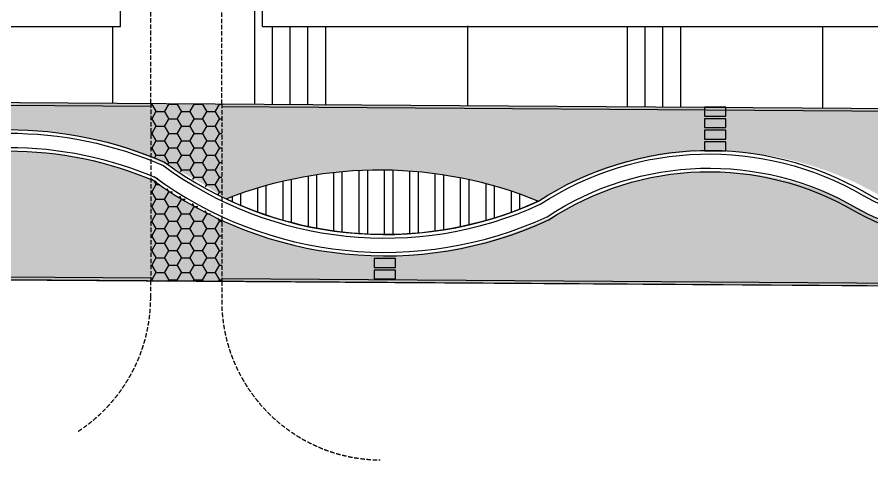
# Model space of a CAD drawing. Header units: millimetres. Extents: x 36720183 to 38160956, y 58934012 to 60388477.
# Drawn here: x 37281101 to 37329263, y 59249461 to 59274414 of the extents above; entities that cross this region are included whole.
import ezdxf

# ---------------------------------------------------------------- set-up
doc = ezdxf.new("R2010")
doc.units = ezdxf.units.MM
doc.header["$LTSCALE"] = 1000
doc.header["$MEASUREMENT"] = 0
doc.linetypes.add('DASH', pattern=[0.35, 0.25, -0.1])
for name, color, linetype in [('@ 绿化', 8, 'Continuous'), ('@YL', 2, 'Continuous'), ('@植草板', 8, 'Continuous'), ('@铺装', 2, 'Continuous'), ('DL_道路红线_干道网_', 6, 'Continuous'), ('DL_道路红线_支路网_', 1, 'Continuous'), ('总图草图2013.08.27$0$花都地段2终极版总图、 - 副本$0$DL_道路红线_干道网_', 6, 'Continuous'), ('总图草图2013_08_27$0$花都地段2', 6, 'Continuous')]:
    doc.layers.add(name, color=color, linetype=linetype)
pattern_1 = [(90, (0, 0), (-997.7954749999999, 997.7954750000001), [264.58066, -1731.01015]), (45, (0, 0), (-997.7961550815103, 997.7961550815104), [264.58066, -1146.51615]), (135, (0, 0), (-997.7961550815104, -997.7961550815103), [264.58066, -1146.51615])]
pattern_2 = [(0, (0, 0), (714.375, 412.4444999999999), [476.25, -952.5]), (120, (0, 0), (-714.3749146511708, 412.4446478285086), [476.2499999999999, -952.4999999999999]), (59.99999999999999, (0, 0), (8.53488292342961e-05, 824.8891478285083), [-952.5, 476.25])]

msp = doc.modelspace()

# ---------------------------------------------------------------- hatches: boundary and pattern name
at = {"layer": '@ 绿化', "linetype": 'Continuous'}
h = msp.add_hatch(dxfattribs=at)
h.set_pattern_fill('GRASS', color=256, scale=500, style=0)
h.set_pattern_definition(pattern_1)
edge = h.paths.add_edge_path()
edge.add_line((37234348.8174929, 59259920.03969017), (37234350.20831899, 59269920.26286779))
edge.add_line((37234350.20831899, 59269920.26286779), (37243329.83778371, 59266718.679794))
edge.add_arc((37245759.16467693, 59248400.63891935), 18478.42662780792, 58.97891845976278, 97.55444661155792, ccw=False)
edge.add_arc((37262941.84175488, 59280584.6006484), 18053.8304355147, 244.8953314357688, 301.1908378142012)
edge.add_arc((37280611.93688872, 59246011.60894358), 20860.01523470102, 66.49316728709772, 113.50683271288361, ccw=False)
edge.add_arc((37301714.06809828, 59282633.0285235), 21664.86467857183, 233.8440787531194, 298.8051387536632)
edge.add_arc((37320326.61187308, 59248424.66755269), 17279.66456658054, 55.04965693452232, 118.230834145741, ccw=False)
edge.add_arc((37335394.27072938, 59276222.63781034), 14581.53242936816, 249.2390098720624, 330.958374819707)
edge.add_line((37348142.42718976, 59269144.10725307), (37369446.11402965, 59268998.79875729))
edge.add_line((37369446.11402965, 59268998.79875729), (37358747.70213383, 59259071.53800369))
edge.add_line((37358747.70213383, 59259071.53800369), (37234348.8174929, 59259920.03969017))
h = msp.add_hatch(dxfattribs=at)
h.set_pattern_fill('GRASS', color=256, scale=500, style=0)
h.set_pattern_definition(pattern_1)
edge = h.paths.add_edge_path()
edge.add_arc((37244348.45805109, 59244371.26588824), 23871.26946049032, 59.406837097821324, 94.0870018103601, ccw=False)
edge.add_arc((37262851.24918693, 59281352.39451024), 17618.26521535361, 248.8607482838542, 301.78615885337)
edge.add_arc((37280511.59559055, 59246569.4497062), 21506.81135343289, 54.92119761055278, 112.932109603306, ccw=False)
edge.add_arc((37301518.10644811, 59242239.1584488), 23573.61953550106, 67.64783420411499, 111.5175858996376, ccw=False)
edge.add_arc((37320363.83917771, 59248186.75526443), 18681.62522201995, 55.721095344228274, 121.9312056850431, ccw=False)
edge.add_arc((37335394.27072937, 59276222.63781036), 13381.53242937914, 250.310547106956, 328.1112930742414)
edge.add_line((37346756.20644385, 59269153.56241264), (37242017.70817441, 59269867.96427372))
edge.add_line((37242017.70817441, 59269867.96427372), (37242027.62719087, 59269035.35797656))
edge.add_line((37242027.62719087, 59269035.35797656), (37242647.12494119, 59268181.83016766))
at = {"layer": '@YL'}
h = msp.add_hatch(dxfattribs=at)
h.set_pattern_fill('ANSI32', color=8, scale=300, angle=45)
h.set_pattern_definition([(90, (0, 0), (-1428.75, 2.273736754432321e-13), []), (90, (476.250205711373, 476.2502057113729), (-1428.75, 2.273736754432321e-13), [])])
edge = h.paths.add_edge_path()
edge.add_arc((37301518.10644811, 59242239.15844876), 23573.61953554265, 67.64783420413949, 111.5175858995978, ccw=False)
edge.add_arc((37301815.28211324, 59283041.98728994), 20884.15827093516, 244.6433661513316, 294.52205395243624, ccw=False)
at = {"layer": '@植草板'}
h = msp.add_hatch(dxfattribs=at)
h.set_pattern_fill('HONEY', color=8, scale=300)
h.set_pattern_definition(pattern_2)
h.paths.add_polyline_path([(37292628.14560699, 59264287.13219849), (37289410.75989933, 59266240.9190105), (37288628.14560699, 59266563.60811497), (37288628.14560699, 59269550.04312694), (37292628.14560699, 59269522.759869)])
h = msp.add_hatch(dxfattribs=at)
h.set_pattern_fill('HONEY', color=8, scale=300)
h.set_pattern_definition(pattern_2)
h.paths.add_polyline_path([(37292628.14560699, 59259522.52722877), (37288628.14560699, 59259522.52722877), (37288628.14560699, 59265269.87037542), (37292628.14560699, 59262959.49318808)])

# ---------------------------------------------------------------- linework, layer by layer
at = {"layer": '@YL', "linetype": 'DASH'}
msp.add_line((37288628.14560699, 59269550.04312694), (37288628.14560699, 59259549.81047689), dxfattribs=at)
at = {"layer": '@YL', "color": 8, "linetype": 'DASH'}
msp.add_line((37292628.14560699, 59259522.52722003), (37292628.14560699, 59258461.11663448), dxfattribs=at)
at = {"layer": '@YL'}
for points in [[(37294928.1693528, 59273877.77052918), (37366393.46130578, 59273877.77048755), (37368736.43793339, 59308216.58472643)], [(37286928.14561953, 59273877.77118208), (37286928.14557116, 59276417.76935431)], [(37294928.1693528, 59273877.77052918), (37294928.14552575, 59276417.77042653)], [(37238828.14565068, 59273877.77043129), (37286928.14561953, 59273877.77118208)], [(37369454.00407649, 59268998.744937), (37358747.7021396, 59259071.53800904), (37234348.59117768, 59259920.04123382), (37234350.20831899, 59269920.26286779), (37369454.0040805, 59268998.74494072)]]:
    msp.add_lwpolyline(points, dxfattribs=at)
at = {"layer": '@YL', "color": 8, "linetype": 'DASH'}
for points in [[(37288628.14560699, 59269550.04312694), (37288628.14557676, 59276417.77042653)], [(37292628.14560699, 59269522.759869), (37292628.14560699, 59276417.77042653)], [(37288628.14560699, 59258611.17455599), (37288634.54757044, 59259549.76681902)]]:
    msp.add_lwpolyline(points, dxfattribs=at)
at = {"layer": '@YL', "color": 8}
for points in [[(37294490.15012163, 59269510.05947997), (37294490.15012164, 59276417.77052917)], [(37286490.15012163, 59269564.62599607), (37286490.15012164, 59273877.77117524)], [(37295490.15012163, 59269503.23866545), (37295490.15012164, 59273877.77052885)], [(37296490.15012163, 59269496.41785094), (37296490.15012164, 59273877.77052827)], [(37297490.15012163, 59269489.59703643), (37297490.15012164, 59273877.77052769)], [(37298490.15012163, 59269482.77622192), (37298490.15012164, 59273877.77052711)], [(37306490.15012162, 59269428.20970782), (37306490.15012164, 59273918.2090984)], [(37306490.15012164, 59269428.20970782), (37306490.15012164, 59273877.77052245)], [(37315490.15012163, 59269366.82237746), (37315490.15012164, 59273877.77051721)], [(37316490.15012163, 59269360.00156297), (37316490.15012164, 59273877.77051662)], [(37317490.15012163, 59269353.18074618), (37317490.15012164, 59273877.77051604)], [(37318490.15012163, 59269346.35993167), (37318490.15012164, 59273877.77051546)], [(37326490.15012163, 59269291.79341557), (37326490.15012164, 59273877.7705108)]]:
    msp.add_lwpolyline(points, dxfattribs=at)
at = {"layer": '@YL', "linetype": 'DASH'}
for points in [[(37288628.14560699, 59269550.04312694), (37288628.14560699, 59259549.81047689)], [(37292628.14560699, 59269522.759869), (37292628.14560699, 59259522.52722877)]]:
    msp.add_lwpolyline(points, dxfattribs=at)
at = {"layer": '@YL', "color": 8}
for points in [[(37288816.79187568, 59265436.43036119, 0.2734050737837241), (37310968.95041301, 59263164.19214346, -0.28477826090233), (37328375.93294723, 59263669.89272416, 0.4150740187650131), (37347967.57373971, 59269241.19623805, 0.4150740187650131)], [(37289291.9662946, 59266080.02128063, 0.2726435072888408), (37310580.00002789, 59263865.9227857, -0.2837034792840546), (37328771.78924094, 59264365.11858152, 0.4004516711167815), (37346926.02160925, 59269047.90821443, 0.4004516711167815)], [(37250554.77788779, 59267225.24421103, -0.06954785170093966), (37256408.63621587, 59264739.79069156, 0.2347533360354903), (37271831.36302807, 59266030.64459947, -0.2088636563545274), (37289330.98821362, 59266057.51650736)], [(37250347.06851666, 59266452.67912177, -0.07027220005699683), (37256051.82968941, 59264020.81701545, 0.2349399098355789), (37272199.90800074, 59265318.65457693, -0.2082254684435813), (37289011.90147077, 59265323.90649479)]]:
    msp.add_lwpolyline(points, format="xyb", dxfattribs=at)
at = {"layer": '@YL'}
for points in [[(37319837.24209245, 59268833.07918088), (37321037.24209245, 59268833.07918088), (37321037.24209245, 59269333.07918088), (37319837.24209245, 59269333.07918088)], [(37319837.24209245, 59268183.07918088), (37321037.24209245, 59268183.07918088), (37321037.24209245, 59268683.07918088), (37319837.24209245, 59268683.07918088)], [(37319837.24209245, 59267533.07918088), (37321037.24209245, 59267533.07918088), (37321037.24209245, 59268033.07918088), (37319837.24209245, 59268033.07918088)], [(37319837.24209245, 59266883.07918088), (37321037.24209245, 59266883.07918088), (37321037.24209245, 59267383.07918088), (37319837.24209245, 59267383.07918088)], [(37301215.28211293, 59260307.82901901), (37302415.28211293, 59260307.82901901), (37302415.28211293, 59260807.82901901), (37301215.28211293, 59260807.82901901)], [(37301215.28211293, 59259657.82901901), (37302415.28211293, 59259657.82901901), (37302415.28211293, 59260157.82901901), (37301215.28211293, 59260157.82901901)]]:
    msp.add_lwpolyline(points, close=True, dxfattribs=at)
for points in [[(37288697.99827094, 59265275.53263132, 0.2735918025090777), (37311066.54381827, 59262988.95252207, -0.2849021211573399), (37328268.88476261, 59263500.77518649, 0.4506015148913699), (37345250.78338408, 59269163.83061902, 0.4365177544895592)], [(37289410.75989933, 59266240.9190105, 0.272449202877866), (37310483.11560572, 59264041.54705209, -0.2834432080401093), (37328870.7068307, 59264538.95156764, 0.4365177544893577), (37343937.58631866, 59269172.78769259, 0.4004170163370652)], [(37250606.70523058, 59267418.38548334, -0.06937013911737445), (37256497.47089513, 59264919.72063722, 0.2347050818838008), (37271738.9246834, 59266208.48807278, -0.2090199989435604), (37289410.75989933, 59266240.9190105)], [(37250295.14117388, 59266259.53784946, -0.0704568790033841), (37255962.26365583, 59263841.25883382, 0.2349850370690597), (37272291.7439924, 59265140.50399165, -0.2080625062679666), (37288932.12978505, 59265140.50399165)], [(37292871.61434573, 59264169.81535479, -0.1937905857180434), (37310483.11560572, 59264041.54705209, -0.2211393879194396), (37292871.61434573, 59264169.81535479, 3.079696975146239)]]:
    msp.add_lwpolyline(points, format="xyb", dxfattribs=at)
at = {"layer": '@YL', "color": 8, "linetype": 'DASH'}
for centre, radius, start, end in [((37279628.14560699, 59258611.17455601), 9000.000000006925, 303.1363473488448, 359.9999999999051), ((37301628.14560699, 59258461.11663449), 9000, 180.0000000000474, 269.6092021932423)]:
    msp.add_arc(centre, radius, start, end, dxfattribs=at)
at = {"layer": '@铺装'}
msp.add_lwpolyline([(37292871.61434573, 59264169.81535479, -0.193790585718252), (37310483.11560572, 59264041.54705209, -2.562053464998531)], format="xyb", dxfattribs=at)
at = {"layer": 'DL_道路红线_干道网_', "color": 8}
msp.add_line((37234348.8174929, 59259920.03969017), (37358747.70214892, 59259071.53801773), dxfattribs=at)
at = {"layer": 'DL_道路红线_支路网_', "color": 8}
for points in [[(37288628.14560699, 59259699.81396643), (37234498.61527131, 59260069.02143657), (37234500.18389839, 59269769.23642297), (37288628.14560699, 59269400.03963771)], [(37292628.14560699, 59269372.75637978), (37369074.40728067, 59268851.33061085), (37358689.29439745, 59259221.93988661), (37292628.14560699, 59259672.53070956)]]:
    msp.add_lwpolyline(points, dxfattribs=at)
at = {"layer": '总图草图2013.08.27$0$花都地段2终极版总图、 - 副本$0$DL_道路红线_干道网_', "color": 1}
for p, q in [((37240605.48848052, 59259877.36409919), (37358755.59219091, 59259071.48419247)), ((37240605.48848064, 59259877.36409976), (37358755.59219103, 59259071.48419304))]:
    msp.add_line(p, q, dxfattribs=at)
at = {"layer": '总图草图2013_08_27$0$花都地段2', "color": 1}
for p, q in [((37240597.59845874, 59259877.41792429), (37358747.70216913, 59259071.53801757)), ((37240597.59845874, 59259877.41792429), (37358747.70216914, 59259071.53801757)), ((37240597.59845862, 59259877.41792372), (37358747.702169, 59259071.538017)), ((37240597.59845874, 59259877.41792429), (37358747.70216912, 59259071.53801757)), ((37240605.48848052, 59259877.36409919), (37358755.59219091, 59259071.48419247)), ((37240605.48848064, 59259877.36409976), (37358755.59219103, 59259071.48419304))]:
    msp.add_line(p, q, dxfattribs=at)

doc.saveas('drawing.dxf')
